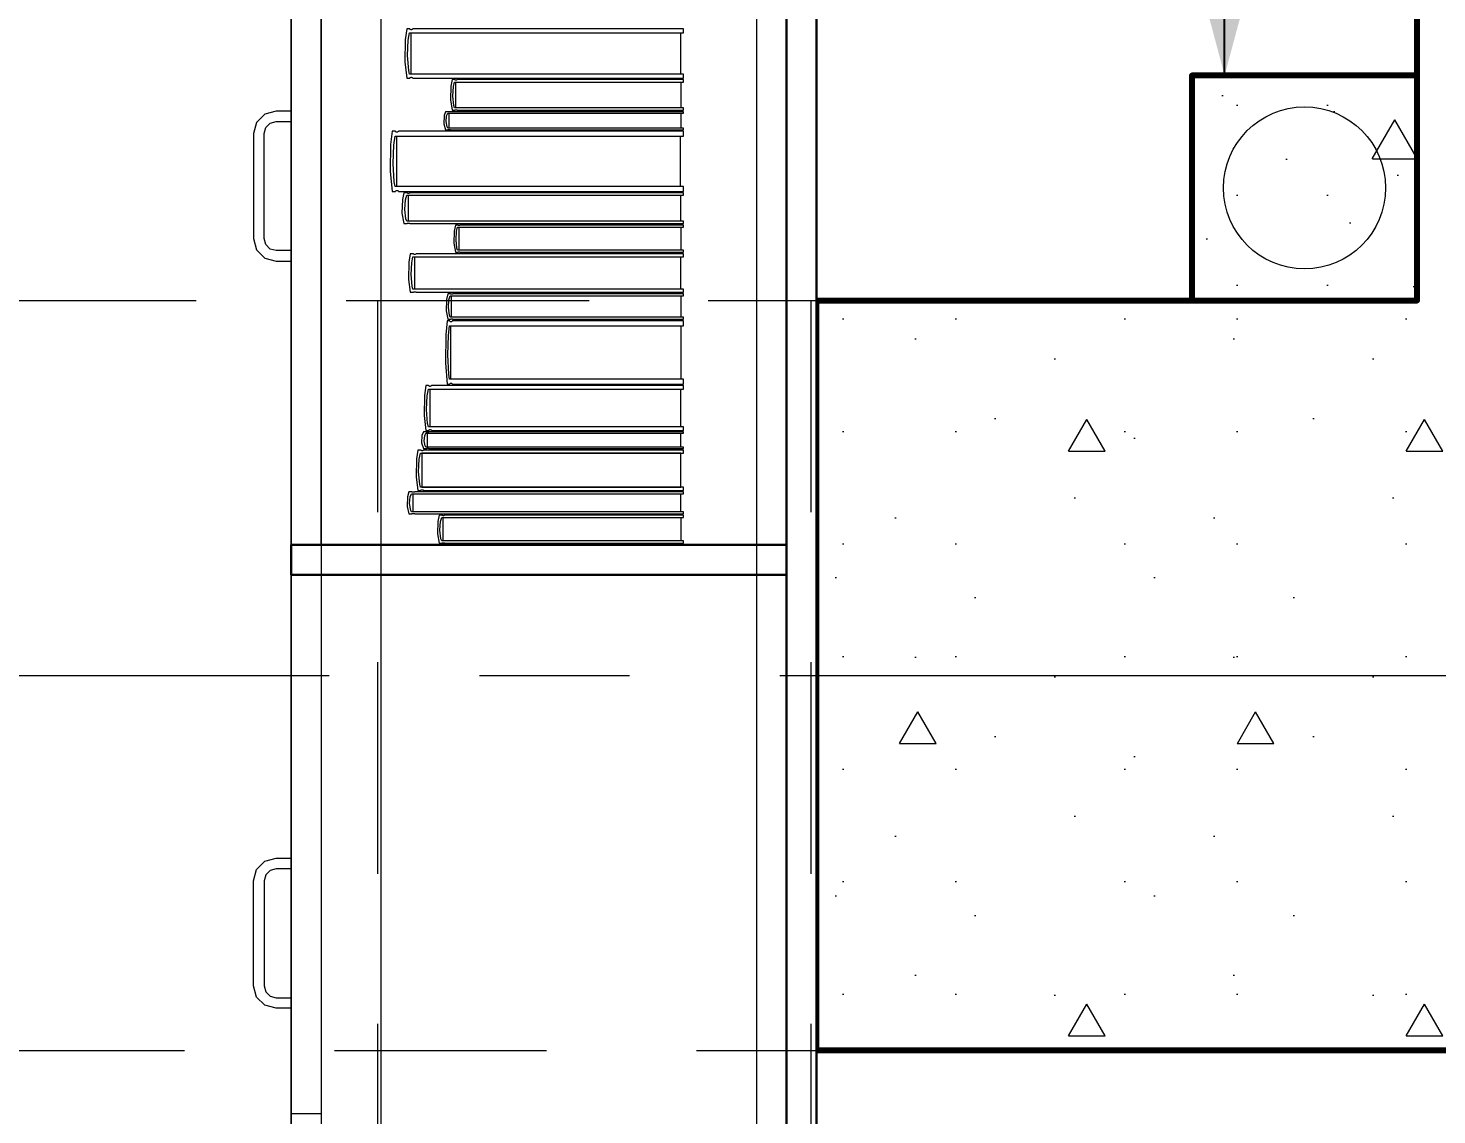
# Model space of a CAD drawing. Header units: inches. Extents: x -19 to 5698, y -728 to 92.
# Drawn here: x 114.645 to 115.583, y 7.157 to 7.881 of the extents above; entities that cross this region are included whole.
import ezdxf

# ---------------------------------------------------------------- set-up
doc = ezdxf.new("R2010")
doc.units = ezdxf.units.IN
doc.header["$MEASUREMENT"] = 0
doc.set_wipeout_variables(frame=1)
doc.header["$PDMODE"] = 1
for name, pattern in [('HIDDEN', [0.375, 0.25, -0.125]), ('Hidden Line', [0.195611, 0.141111, -0.0545]), ('Línea Oculta', [0.195611, 0.141111, -0.0545]), ('Punto & Raya', [0.65, 0.5, -0.075, 0, -0.075]), ('Wipeout_Contour', [1, 0, -1])]:
    doc.linetypes.add(name, pattern=pattern)
doc.layers.get('0').update_dxf_attribs({"color": 61})
doc.layers.add('00 conduct tomacorr', color=120, linetype='HIDDEN', lineweight=30)
for name, color, linetype in [('02 _ ARQ _ ALB _ Cotas Ejes', 7, 'Continuous'), ('02 _ ARQ _ ALB _ Ejes Generales', 251, 'Continuous'), ('02 _ ARQ _ ZON _ Espacio.3D', 7, 'Continuous'), ('08 _ STR _ EXT _ 06 Columnas', 7, 'Continuous'), ('08 _ STR _ EXT _ 08 Placas Inclinadas', 7, 'Continuous'), ('08 _ STR _ EXT _ 09 Vigas', 251, 'Continuous'), ('Dibujo 2D - General', 7, 'Continuous'), ('Estructura - Carga', 7, 'Continuous'), ('Interior - Mobiliario', 7, 'Continuous'), ('MEP - HVAC', 7, 'Continuous'), ('Notas - Etiquetas', 7, 'Continuous')]:
    doc.layers.add(name, color=color, linetype=linetype)
doc.styles.add('Estilo_Generado_4', font='swisse.ttf')
doc.dimstyles.new('Estilo_Generado__1', dxfattribs={"dimtxt": 0.125, "dimasz": 0.095, "dimexe": 0.18, "dimexo": 0.3, "dimgap": 0, "dimtad": 0, "dimtih": 1, "dimtoh": 1, "dimzin": 0, "dimdsep": 46, "dimtxsty": 'Estilo_Generado_4', "dimblk": 'ARROWHEAD_6', "dimblk1": 'ARROWHEAD_6', "dimblk2": 'ARROWHEAD_6', "dimcen": 0.09, "dimse1": 1, "dimse2": 1, "dimclrd": 144, "dimclre": 144, "dimclrt": 7, "dimadec": 0, "dimazin": 0, "dimtfac": 1, "dimtdec": 4, "dimtmove": 0, "dimatfit": 3, "dimfxl": 1, "dimtolj": 1, "dimtzin": 0, "dimarcsym": 0})
doc.dimstyles.new('Estilo_Generado__6', dxfattribs={"dimtxt": 0.125, "dimasz": 0.095, "dimexe": 0.18, "dimexo": 0.0625, "dimgap": 0, "dimtad": 0, "dimzin": 0, "dimdsep": 46, "dimtxsty": 'Estilo_Generado_4', "dimblk": 'ARROWHEAD_6', "dimblk1": 'ARROWHEAD_6', "dimblk2": 'ARROWHEAD_6', "dimcen": 0.09, "dimse1": 1, "dimse2": 1, "dimclrd": 144, "dimclre": 144, "dimclrt": 7, "dimadec": 0, "dimazin": 0, "dimtfac": 1, "dimtdec": 4, "dimtmove": 0, "dimatfit": 3, "dimfxl": 1, "dimtolj": 1, "dimtzin": 0, "dimarcsym": 0})
doc.dimstyles.new('Estilo_Generado__8', dxfattribs={"dimtxt": 0.18, "dimasz": 0.0912, "dimexe": 0.18, "dimexo": 0.0625, "dimgap": 0, "dimtad": 0, "dimtih": 1, "dimtoh": 1, "dimdec": 4, "dimzin": 0, "dimdsep": 46, "dimcen": 0.09, "dimadec": 0, "dimazin": 0, "dimtfac": 1, "dimtdec": 4, "dimtmove": 0, "dimatfit": 3, "dimldrblk": 'ARROWHEAD_5', "dimfxl": 1, "dimtolj": 1, "dimtzin": 0, "dimarcsym": 0})

# ---------------------------------------------------------------- blocks, each defined once
blk = doc.blocks.new('ARROWHEAD_6')
at = {"color": 0, "linetype": 'Continuous', "lineweight": 0}
for p, q in [((-0.5, -0.5), (0.5, 0.5)), ((0, 0), (-1, 0))]:
    blk.add_line(p, q, dxfattribs=at)
blk = doc.blocks.new('*D90', base_point=(804.05902, 0))
at = {"layer": '02 _ ARQ _ ALB _ Cotas Ejes', "color": 144, "linetype": 'Continuous', "lineweight": -2, "transparency": 16777216}
for p, q in [((108.91499, 2.28411), (112.08863, 2.28411)), ((115.725, 2.28411), (112.47606, 2.28411))]:
    blk.add_line(p, q, dxfattribs=at)
at = {"layer": 'Defpoints', "color": 0, "linetype": 'Continuous', "transparency": 16777216}
for p in [(108.81999, 7.45), (115.82, 7.45), (115.82, 2.28411)]:
    blk.add_point(p, dxfattribs=at)
at = {"layer": '02 _ ARQ _ ALB _ Cotas Ejes', "color": 144, "linetype": 'Continuous', "lineweight": -2, "transparency": 16777216, "xscale": 0.095, "yscale": 0.095, "zscale": 0.095, "rotation": 180}
blk.add_blockref('ARROWHEAD_6', (108.81999, 2.28411), dxfattribs=at)
at = {"layer": '02 _ ARQ _ ALB _ Cotas Ejes', "color": 144, "linetype": 'Continuous', "lineweight": -2, "transparency": 16777216, "xscale": 0.095, "yscale": 0.095, "zscale": 0.095}
blk.add_blockref('ARROWHEAD_6', (115.82, 2.28411), dxfattribs=at)
at = {"layer": '02 _ ARQ _ ALB _ Cotas Ejes', "color": 7, "linetype": 'Continuous', "lineweight": 13, "transparency": 16777216, "insert": (112.28235, 2.28411), "char_height": 0.125, "attachment_point": 5, "style": 'Estilo_Generado_4'}
blk.add_mtext('\\A1;7.00', dxfattribs=at)
blk = doc.blocks.new('*D97', base_point=(804.05902, 0))
at = {"layer": '02 _ ARQ _ ALB _ Cotas Ejes', "color": 144, "linetype": 'Continuous', "lineweight": -2, "transparency": 16777216}
for p, q in [((114.3928, 7.105), (114.3928, 6.65205)), ((114.3928, 5.89501), (114.3928, 6.27266))]:
    blk.add_line(p, q, dxfattribs=at)
at = {"layer": 'Defpoints', "color": 0, "linetype": 'Continuous', "transparency": 16777216}
for p in [(114.3928, 7.2), (116.07, 7.2), (114.87744, 5.80001)]:
    blk.add_point(p, dxfattribs=at)
at = {"layer": '02 _ ARQ _ ALB _ Cotas Ejes', "color": 144, "linetype": 'Continuous', "lineweight": -2, "transparency": 16777216, "xscale": 0.095, "yscale": 0.095, "zscale": 0.095}
for p, rotation in [((114.3928, 7.2), 90), ((114.3928, 5.80001), 270)]:
    blk.add_blockref('ARROWHEAD_6', p, dxfattribs=dict(at, rotation=rotation))
at = {"layer": '02 _ ARQ _ ALB _ Cotas Ejes', "color": 7, "linetype": 'Continuous', "lineweight": 13, "transparency": 16777216, "insert": (114.3928, 6.46236), "char_height": 0.125, "attachment_point": 5, "rotation": 90, "style": 'Estilo_Generado_4'}
blk.add_mtext('\\A1;1.40', dxfattribs=at)
blk = doc.blocks.new('ARROWHEAD_5')
at = {"linetype": 'Continuous', "lineweight": 0}
blk.add_hatch(color=0, dxfattribs=at).paths.add_polyline_path([(-1, 0.2679), (0, 0), (-1, -0.2679)])
at = {"color": 0, "linetype": 'Continuous', "lineweight": 0}
blk.add_line((0, 0), (-1, 0), dxfattribs=at)

msp = doc.modelspace()

# ---------------------------------------------------------------- linework, layer by layer
at = {"layer": '02 _ ARQ _ ZON _ Espacio.3D', "color": 254, "linetype": 'Continuous', "lineweight": 0, "flags": 128}
msp.add_lwpolyline([(116.07, 7.2), (115.17, 7.2), (115.17, 7.7), (115.57, 7.7), (115.57, 8.1), (116.07, 8.1)], close=True, dxfattribs=at)
at = {"layer": 'Interior - Mobiliario', "color": 175, "linetype": 'Continuous', "lineweight": 13}
for p, q in [((114.89597, 7.8738), (114.89574, 7.85913)), ((114.89697, 7.88099), (114.89597, 7.8738)), ((114.89898, 7.88099), (114.89697, 7.88099)), ((114.8975, 7.86336), (114.89797, 7.87345)), ((114.89797, 7.87345), (114.89882, 7.87837)), ((114.89882, 7.87837), (115.08131, 7.87837)), ((114.89908, 7.88086), (114.89898, 7.88099)), ((114.89931, 7.88066), (114.89908, 7.88086)), ((114.89957, 7.88052), (114.89931, 7.88066)), ((114.89983, 7.88045), (114.89957, 7.88052)), ((114.90011, 7.88044), (114.89983, 7.88045)), ((114.90037, 7.8805), (114.90011, 7.88044)), ((114.90063, 7.88063), (114.90037, 7.8805)), ((114.90087, 7.88081), (114.90063, 7.88063)), ((114.90102, 7.88099), (114.90087, 7.88081)), ((115.08131, 7.88099), (114.90102, 7.88099)), ((115.08131, 7.87837), (115.08131, 7.88099))]:
    msp.add_line(p, q, dxfattribs=at)

# ---------------------------------------------------------------- next in the draw order: wipeouts: each hides what was drawn before it
at = {"color": 254, "linetype": 'Wipeout_Contour', "lineweight": 0, "ltscale": 4906.165759}
msp.add_wipeout([(117.01364, 5.80001), (117.01364, 6.35), (100.67011, 6.35001), (100.67011, 7.85001), (100.16999, 7.85001), (100.16999, 5.80001)], dxfattribs=at).dxf.layer = 'Dibujo 2D - General'

# ---------------------------------------------------------------- next in the draw order: hatches: boundary and pattern name
at = {"layer": '08 _ STR _ EXT _ 06 Columnas', "linetype": 'Continuous', "lineweight": 9}
h = msp.add_hatch(dxfattribs=at)
h.set_pattern_fill('HORMIGÓN_EN_MASA_0002', style=0, pattern_type=2)
h.set_pattern_definition([(0, (92.5, 6e-09), (0, 0.3897114), [0.024375, -0.200625]), (0, (92.6125, 0.19486), (0, 0.3897114), [0.024375, -0.200625]), (60, (92.5, 6e-09), (-0.3375, 0.194856), [0.024375, -0.200625]), (60, (92.725, 6e-09), (-0.3375, 0.194856), [0.024375, -0.200625]), (120, (92.5244, 6e-09), (0.3375, 0.194856), [0.024375, -0.200625]), (120, (92.7494, 6e-09), (0.3375, 0.194856), [0.024375, -0.200625]), (0, (92.500015, 0.0375), (0, 0.075), [0, -0.075, 0, -0.1125]), (45, (92.537515, 0.0375), (-0.053033, 0.053033), [0, -0.05625, 0, -0.09375])])
h.paths.add_polyline_path([(116.07, 8.1), (115.57, 8.1), (115.57, 7.7), (115.17, 7.7), (115.17, 7.2), (116.07, 7.2)])
at = {"layer": 'Estructura - Carga', "linetype": 'Continuous', "lineweight": 13}
h = msp.add_hatch(dxfattribs=at)
h.set_pattern_fill('HORMIGÓN_ARMADO_0002', color=251, style=0, pattern_type=2)
h.set_pattern_definition([(0, (92.5, 6e-09), (0, 0.311769), [0.03, -0.15]), (0, (92.59, 0.1559), (0, 0.311769), [0.03, -0.15]), (60, (92.5, 6e-09), (-0.27, 0.1558846), [0.03, -0.15]), (60, (92.68, 6e-09), (-0.27, 0.1558846), [0.03, -0.15]), (120, (92.53, 6e-09), (0.27, 0.1558846), [0.03, -0.15]), (120, (92.71, 6e-09), (0.27, 0.1558846), [0.03, -0.15]), (0, (92.500015, 0.03), (0, 0.06), [0, -0.06, 0, -0.09]), (45, (92.530015, 0.03), (-0.04242641, 0.04242641), [0, -0.045, 0, -0.075])])
h.paths.add_polyline_path([(115.42, 7.7), (115.57, 7.7), (115.57, 7.85), (115.42, 7.85)])

# ---------------------------------------------------------------- next in the draw order: linework, layer by layer
at = {"layer": '08 _ STR _ EXT _ 06 Columnas', "color": 7, "linetype": 'Continuous', "lineweight": 80, "flags": 128}
msp.add_lwpolyline([(116.07, 8.1), (116.07, 7.2), (115.17, 7.2), (115.17, 7.7), (115.57, 7.7), (115.57, 8.1)], close=True, dxfattribs=at)
at = {"layer": '08 _ STR _ EXT _ 09 Vigas', "color": 251, "linetype": 'Hidden Line', "lineweight": 13, "true_color": 0x636466}
for p, q in [((115.57, 7.7), (115.57, 16.9)), ((116.07, 7.2), (115.57, 7.2))]:
    msp.add_line(p, q, dxfattribs=at)
at = {"layer": 'Estructura - Carga', "color": 7, "linetype": 'Continuous', "lineweight": 80, "flags": 128}
msp.add_lwpolyline([(115.42, 7.7), (115.57, 7.7), (115.57, 7.85), (115.42, 7.85)], close=True, dxfattribs=at)
at = {"layer": 'Interior - Mobiliario', "color": 175, "linetype": 'Continuous', "lineweight": 13}
for p, q in [((114.83997, 8.2572), (114.83997, 6.7972)), ((115.14997, 6.7972), (115.14997, 8.2572)), ((114.89974, 7.87837), (114.89974, 7.85081)), ((115.07947, 7.85081), (115.07947, 7.87837)), ((114.89827, 7.8533), (114.8975, 7.86336)), ((114.89574, 7.85913), (114.89697, 7.84819)), ((114.89882, 7.85081), (114.89827, 7.8533)), ((114.89697, 7.84819), (114.89898, 7.84819)), ((115.08131, 7.85081), (114.89882, 7.85081)), ((114.89898, 7.84819), (114.89913, 7.84837)), ((114.89913, 7.84837), (114.89937, 7.84855)), ((114.89937, 7.84855), (114.89963, 7.84868)), ((114.89963, 7.84868), (114.89989, 7.84874)), ((114.89989, 7.84874), (114.90017, 7.84873)), ((114.90017, 7.84873), (114.90043, 7.84866)), ((114.90043, 7.84866), (114.90069, 7.84852)), ((114.90069, 7.84852), (114.90092, 7.84832)), ((114.90092, 7.84832), (114.90102, 7.84819)), ((114.90102, 7.84819), (115.08131, 7.84819)), ((114.9272, 7.84719), (114.92636, 7.84272)), ((114.92888, 7.84719), (114.9272, 7.84719)), ((114.92803, 7.84251), (114.92874, 7.84556)), ((114.92874, 7.84556), (115.08131, 7.84556)), ((114.92896, 7.84711), (114.92888, 7.84719)), ((114.92916, 7.84699), (114.92896, 7.84711)), ((114.92937, 7.8469), (114.92916, 7.84699)), ((114.92959, 7.84685), (114.92937, 7.8469)), ((114.92951, 7.84556), (114.92951, 7.82844)), ((114.92982, 7.84685), (114.92959, 7.84685)), ((114.93004, 7.84689), (114.92982, 7.84685)), ((114.93026, 7.84696), (114.93004, 7.84689)), ((114.93046, 7.84708), (114.93026, 7.84696)), ((114.93058, 7.84719), (114.93046, 7.84708)), ((115.08131, 7.84719), (114.93058, 7.84719)), ((115.07977, 7.82844), (115.07977, 7.84556)), ((115.08131, 7.84819), (115.08131, 7.85081)), ((115.08131, 7.84556), (115.08131, 7.84719)), ((114.92636, 7.84272), (114.92617, 7.83361)), ((114.92764, 7.83624), (114.92803, 7.84251)), ((114.92829, 7.82999), (114.92764, 7.83624)), ((114.80997, 7.8262), (114.80247, 7.8242)), ((114.81997, 7.8262), (114.80997, 7.8262)), ((114.81997, 7.8192), (114.81997, 7.8262)), ((114.92269, 7.82581), (114.92182, 7.82317)), ((114.92441, 7.82581), (114.92269, 7.82581)), ((114.9245, 7.82576), (114.92441, 7.82581)), ((114.9247, 7.82569), (114.9245, 7.82576)), ((114.92492, 7.82564), (114.9247, 7.82569)), ((114.92515, 7.82561), (114.92492, 7.82564)), ((114.92538, 7.82561), (114.92515, 7.82561)), ((114.92561, 7.82563), (114.92538, 7.82561)), ((114.92584, 7.82568), (114.92561, 7.82563)), ((114.92604, 7.82575), (114.92584, 7.82568)), ((114.92617, 7.82581), (114.92604, 7.82575)), ((114.92617, 7.83361), (114.9272, 7.82681)), ((115.08131, 7.82581), (114.92617, 7.82581)), ((114.9272, 7.82681), (114.92888, 7.82681)), ((114.92874, 7.82844), (114.92829, 7.82999)), ((115.08131, 7.82844), (114.92874, 7.82844)), ((114.92888, 7.82681), (114.929, 7.82692)), ((114.929, 7.82692), (114.9292, 7.82704)), ((114.9292, 7.82704), (114.92942, 7.82711)), ((114.92942, 7.82711), (114.92964, 7.82715)), ((114.92964, 7.82715), (114.92987, 7.82715)), ((114.92987, 7.82715), (114.93009, 7.8271)), ((114.93009, 7.8271), (114.9303, 7.82701)), ((114.9303, 7.82701), (114.9305, 7.82689)), ((114.9305, 7.82689), (114.93058, 7.82681)), ((114.93058, 7.82681), (115.08131, 7.82681)), ((115.08131, 7.82681), (115.08131, 7.82844)), ((115.08131, 7.82485), (115.08131, 7.82581)), ((114.79698, 7.8187), (114.79497, 7.8112)), ((114.80247, 7.8242), (114.79698, 7.8187)), ((114.80304, 7.8152), (114.80597, 7.81813)), ((114.80597, 7.81813), (114.80997, 7.8192)), ((114.80997, 7.8192), (114.81997, 7.8192)), ((114.92182, 7.82317), (114.92162, 7.81779)), ((114.92162, 7.81779), (114.92269, 7.81377)), ((114.92314, 7.81934), (114.92355, 7.82305)), ((114.9238, 7.81565), (114.92314, 7.81934)), ((114.92355, 7.82305), (114.92428, 7.82485)), ((114.92428, 7.82485), (115.08131, 7.82485)), ((114.92507, 7.82485), (114.92507, 7.81474)), ((115.07973, 7.81474), (115.07973, 7.82485)), ((114.79497, 7.8112), (114.79497, 7.7412)), ((114.80197, 7.8112), (114.80304, 7.8152)), ((114.80197, 7.7412), (114.80197, 7.8112)), ((114.88731, 7.81277), (114.88624, 7.80399)), ((114.88941, 7.81277), (114.88731, 7.81277)), ((114.88835, 7.80357), (114.88925, 7.80957)), ((114.88925, 7.80957), (115.08131, 7.80957)), ((114.88952, 7.81262), (114.88941, 7.81277)), ((114.88977, 7.81237), (114.88952, 7.81262)), ((114.89003, 7.8122), (114.88977, 7.81237)), ((114.89031, 7.81211), (114.89003, 7.8122)), ((114.89022, 7.80957), (114.89022, 7.77592)), ((114.8906, 7.8121), (114.89031, 7.81211)), ((114.89088, 7.81218), (114.8906, 7.8121)), ((114.89115, 7.81233), (114.89088, 7.81218)), ((114.8914, 7.81256), (114.89115, 7.81233)), ((114.89156, 7.81277), (114.8914, 7.81256)), ((115.08131, 7.81277), (114.89156, 7.81277)), ((114.92269, 7.81377), (114.92441, 7.81377)), ((114.92428, 7.81474), (114.9238, 7.81565)), ((115.08131, 7.81474), (114.92428, 7.81474)), ((114.92441, 7.81377), (114.92454, 7.81384)), ((114.92454, 7.81384), (114.92475, 7.81391)), ((114.92475, 7.81391), (114.92497, 7.81395)), ((114.92497, 7.81395), (114.9252, 7.81397)), ((114.9252, 7.81397), (114.92543, 7.81397)), ((114.92543, 7.81397), (114.92566, 7.81394)), ((114.92566, 7.81394), (114.92588, 7.81389)), ((114.92588, 7.81389), (114.92608, 7.81382)), ((114.92608, 7.81382), (114.92617, 7.81377)), ((114.92617, 7.81377), (115.08131, 7.81377)), ((115.07937, 7.77592), (115.07937, 7.80957)), ((115.08131, 7.81377), (115.08131, 7.81474)), ((115.08131, 7.80957), (115.08131, 7.81277)), ((114.88624, 7.80399), (114.886, 7.78608)), ((114.88786, 7.79124), (114.88835, 7.80357)), ((114.88867, 7.77896), (114.88786, 7.79124)), ((114.886, 7.78608), (114.88731, 7.77272)), ((114.88925, 7.77592), (114.88867, 7.77896)), ((114.88731, 7.77272), (114.88941, 7.77272)), ((115.08131, 7.77592), (114.88925, 7.77592)), ((114.88941, 7.77272), (114.88957, 7.77293)), ((114.88957, 7.77293), (114.88982, 7.77316)), ((114.88982, 7.77316), (114.8901, 7.77332)), ((114.8901, 7.77332), (114.89038, 7.77339)), ((114.89038, 7.77339), (114.89066, 7.77338)), ((114.89066, 7.77338), (114.89094, 7.77329)), ((114.89094, 7.77329), (114.89121, 7.77312)), ((114.89121, 7.77312), (114.89146, 7.77287)), ((114.89146, 7.77287), (114.89156, 7.77272)), ((114.89156, 7.77272), (115.08131, 7.77272)), ((114.89508, 7.77172), (114.89406, 7.76723)), ((114.8971, 7.77172), (114.89508, 7.77172)), ((114.89608, 7.76702), (114.89694, 7.77008)), ((114.89694, 7.77008), (115.08131, 7.77008)), ((114.8972, 7.77164), (114.8971, 7.77172)), ((114.89744, 7.77152), (114.8972, 7.77164)), ((114.89769, 7.77143), (114.89744, 7.77152)), ((114.89796, 7.77138), (114.89769, 7.77143)), ((114.89787, 7.77008), (114.89787, 7.75291)), ((114.89824, 7.77138), (114.89796, 7.77138)), ((114.89851, 7.77142), (114.89824, 7.77138)), ((114.89877, 7.77149), (114.89851, 7.77142)), ((114.89901, 7.77161), (114.89877, 7.77149)), ((114.89916, 7.77172), (114.89901, 7.77161)), ((115.08131, 7.77172), (114.89916, 7.77172)), ((115.07945, 7.75291), (115.07945, 7.77008)), ((115.08131, 7.77272), (115.08131, 7.77592)), ((115.08131, 7.77008), (115.08131, 7.77172)), ((114.89406, 7.76723), (114.89382, 7.75809)), ((114.89561, 7.76073), (114.89608, 7.76702)), ((114.89639, 7.75446), (114.89561, 7.76073)), ((114.89382, 7.75809), (114.89508, 7.75127)), ((114.89508, 7.75127), (114.8971, 7.75127)), ((114.89694, 7.75291), (114.89639, 7.75446)), ((115.08131, 7.75291), (114.89694, 7.75291)), ((114.8971, 7.75127), (114.89725, 7.75138)), ((114.89725, 7.75138), (114.89749, 7.7515)), ((114.89749, 7.7515), (114.89775, 7.75157)), ((114.89775, 7.75157), (114.89802, 7.75161)), ((114.89802, 7.75161), (114.8983, 7.75161)), ((114.8983, 7.75161), (114.89857, 7.75156)), ((114.89857, 7.75156), (114.89882, 7.75147)), ((114.89882, 7.75147), (114.89906, 7.75135)), ((114.89906, 7.75135), (114.89916, 7.75127)), ((114.89916, 7.75127), (115.08131, 7.75127)), ((114.92936, 7.75027), (114.92853, 7.74628)), ((114.93101, 7.75027), (114.92936, 7.75027)), ((114.9311, 7.7502), (114.93101, 7.75027)), ((114.93129, 7.75009), (114.9311, 7.7502)), ((114.93257, 7.75017), (114.93238, 7.75007)), ((114.9327, 7.75027), (114.93257, 7.75017)), ((115.08131, 7.75027), (114.9327, 7.75027)), ((115.08131, 7.75127), (115.08131, 7.75291)), ((115.08131, 7.74881), (115.08131, 7.75027)), ((114.79497, 7.7412), (114.79698, 7.7337)), ((114.80304, 7.7372), (114.80197, 7.7412)), ((114.92853, 7.74628), (114.92834, 7.73814)), ((114.9298, 7.74049), (114.93018, 7.74609)), ((114.93018, 7.74609), (114.93088, 7.74881)), ((114.93088, 7.74881), (115.08131, 7.74881)), ((114.9315, 7.75001), (114.93129, 7.75009)), ((114.93172, 7.74997), (114.9315, 7.75001)), ((114.93164, 7.74881), (114.93164, 7.73353)), ((114.93194, 7.74997), (114.93172, 7.74997)), ((114.93216, 7.75), (114.93194, 7.74997)), ((114.93238, 7.75007), (114.93216, 7.75)), ((115.0798, 7.73353), (115.0798, 7.74881)), ((114.79698, 7.7337), (114.80247, 7.72821)), ((114.80597, 7.73428), (114.80304, 7.7372)), ((114.80997, 7.7332), (114.80597, 7.73428)), ((114.81997, 7.7332), (114.80997, 7.7332)), ((114.81997, 7.7262), (114.81997, 7.7332)), ((114.92834, 7.73814), (114.92936, 7.73208)), ((114.92936, 7.73208), (114.93101, 7.73208)), ((114.93043, 7.73491), (114.9298, 7.74049)), ((114.93088, 7.73353), (114.93043, 7.73491)), ((115.08131, 7.73353), (114.93088, 7.73353)), ((114.93101, 7.73208), (114.93114, 7.73217)), ((114.93114, 7.73217), (114.93134, 7.73228)), ((114.93134, 7.73228), (114.93155, 7.73235)), ((114.93155, 7.73235), (114.93177, 7.73238)), ((114.93177, 7.73238), (114.93199, 7.73238)), ((114.93199, 7.73238), (114.93221, 7.73233)), ((114.93221, 7.73233), (114.93242, 7.73226)), ((114.93242, 7.73226), (114.93261, 7.73215)), ((114.93261, 7.73215), (114.9327, 7.73208)), ((114.9327, 7.73208), (115.08131, 7.73208)), ((115.08131, 7.73208), (115.08131, 7.73353)), ((114.80247, 7.72821), (114.80997, 7.7262)), ((114.80997, 7.7262), (114.81997, 7.7262)), ((114.89833, 7.72545), (114.89811, 7.71398)), ((114.89933, 7.73108), (114.89833, 7.72545)), ((114.90131, 7.73108), (114.89933, 7.73108)), ((114.89985, 7.71729), (114.90031, 7.72518)), ((114.90031, 7.72518), (114.90115, 7.72902)), ((114.90115, 7.72902), (115.08131, 7.72902)), ((114.90141, 7.73098), (114.90131, 7.73108)), ((114.90164, 7.73082), (114.90141, 7.73098)), ((114.90189, 7.73071), (114.90164, 7.73082)), ((114.90215, 7.73065), (114.90189, 7.73071)), ((114.90206, 7.72902), (114.90206, 7.70748)), ((114.90242, 7.73065), (114.90215, 7.73065)), ((114.90268, 7.73069), (114.90242, 7.73065)), ((114.90294, 7.73079), (114.90268, 7.73069)), ((114.90317, 7.73094), (114.90294, 7.73079)), ((114.90332, 7.73108), (114.90317, 7.73094)), ((115.08131, 7.73108), (114.90332, 7.73108)), ((115.0795, 7.70748), (115.0795, 7.72902)), ((115.08131, 7.72902), (115.08131, 7.73108)), ((114.89811, 7.71398), (114.89933, 7.70542)), ((114.90061, 7.70942), (114.89985, 7.71729)), ((114.89933, 7.70542), (114.90131, 7.70542)), ((114.90115, 7.70748), (114.90061, 7.70942)), ((115.08131, 7.70748), (114.90115, 7.70748)), ((114.90131, 7.70542), (114.90146, 7.70556)), ((114.90146, 7.70556), (114.90169, 7.70571)), ((114.90169, 7.70571), (114.90195, 7.7058)), ((114.90195, 7.7058), (114.90221, 7.70585)), ((114.90221, 7.70585), (114.90248, 7.70585)), ((114.90248, 7.70585), (114.90274, 7.70579)), ((114.90274, 7.70579), (114.90299, 7.70568)), ((114.90299, 7.70568), (114.90322, 7.70552)), ((114.90322, 7.70552), (114.90332, 7.70542)), ((114.90332, 7.70542), (115.08131, 7.70542)), ((114.92426, 7.70442), (114.9234, 7.7007)), ((114.92597, 7.70442), (114.92426, 7.70442)), ((114.92606, 7.70436), (114.92597, 7.70442)), ((114.92626, 7.70425), (114.92606, 7.70436)), ((114.92647, 7.70418), (114.92626, 7.70425)), ((114.9267, 7.70414), (114.92647, 7.70418)), ((114.92693, 7.70414), (114.9267, 7.70414)), ((114.92716, 7.70417), (114.92693, 7.70414)), ((114.92738, 7.70423), (114.92716, 7.70417)), ((114.92758, 7.70433), (114.92738, 7.70423)), ((114.92771, 7.70442), (114.92758, 7.70433)), ((115.08131, 7.70442), (114.92771, 7.70442)), ((115.08131, 7.70542), (115.08131, 7.70748)), ((115.08131, 7.70306), (115.08131, 7.70442)), ((114.9234, 7.7007), (114.92321, 7.6931)), ((114.92471, 7.69529), (114.92511, 7.70052)), ((114.92537, 7.69009), (114.92471, 7.69529)), ((114.92511, 7.70052), (114.92583, 7.70306)), ((114.92583, 7.70306), (115.08131, 7.70306)), ((114.92662, 7.70306), (114.92662, 7.6888)), ((115.07974, 7.6888), (115.07974, 7.70306)), ((114.92388, 7.68644), (114.92301, 7.67719)), ((114.92321, 7.6931), (114.92426, 7.68744)), ((114.92559, 7.68644), (114.92388, 7.68644)), ((114.92426, 7.68744), (114.92597, 7.68744)), ((114.92583, 7.6888), (114.92537, 7.69009)), ((114.92567, 7.68628), (114.92559, 7.68644)), ((114.92587, 7.68602), (114.92567, 7.68628)), ((115.08131, 7.6888), (114.92583, 7.6888)), ((114.92609, 7.68584), (114.92587, 7.68602)), ((114.92597, 7.68744), (114.9261, 7.68753)), ((114.92632, 7.68575), (114.92609, 7.68584)), ((114.9261, 7.68753), (114.9263, 7.68763)), ((114.9263, 7.68763), (114.92652, 7.68769)), ((114.92655, 7.68574), (114.92632, 7.68575)), ((114.92652, 7.68769), (114.92675, 7.68773)), ((114.92678, 7.68581), (114.92655, 7.68574)), ((114.92675, 7.68773), (114.92698, 7.68772)), ((114.927, 7.68597), (114.92678, 7.68581)), ((114.92698, 7.68772), (114.92721, 7.68768)), ((114.9272, 7.68622), (114.927, 7.68597)), ((114.92733, 7.68644), (114.9272, 7.68622)), ((114.92721, 7.68768), (114.92742, 7.68761)), ((115.08131, 7.68644), (114.92733, 7.68644)), ((114.92742, 7.68761), (114.92762, 7.68751)), ((114.92762, 7.68751), (114.92771, 7.68744)), ((114.92771, 7.68744), (115.08131, 7.68744)), ((115.08131, 7.68744), (115.08131, 7.6888)), ((115.08131, 7.68307), (115.08131, 7.68644)), ((114.92301, 7.67719), (114.92282, 7.65832)), ((114.92433, 7.66376), (114.92473, 7.67675)), ((114.92473, 7.67675), (114.92545, 7.68307)), ((114.92545, 7.68307), (115.08131, 7.68307)), ((114.92624, 7.68307), (114.92624, 7.64762)), ((115.07974, 7.64762), (115.07974, 7.68307)), ((114.92282, 7.65832), (114.92388, 7.64425)), ((114.92498, 7.65082), (114.92433, 7.66376)), ((114.92545, 7.64762), (114.92498, 7.65082)), ((115.08131, 7.64762), (114.92545, 7.64762)), ((115.08131, 7.64425), (115.08131, 7.64762)), ((114.90972, 7.64325), (114.90878, 7.6367)), ((114.91158, 7.64325), (114.90972, 7.64325)), ((114.91064, 7.63639), (114.91143, 7.64086)), ((114.91143, 7.64086), (115.08131, 7.64086)), ((114.91168, 7.64313), (114.91158, 7.64325)), ((114.91189, 7.64295), (114.91168, 7.64313)), ((114.91213, 7.64282), (114.91189, 7.64295)), ((114.91238, 7.64276), (114.91213, 7.64282)), ((114.91229, 7.64086), (114.91229, 7.6158)), ((114.91263, 7.64275), (114.91238, 7.64276)), ((114.91288, 7.6428), (114.91263, 7.64275)), ((114.91312, 7.64292), (114.91288, 7.6428)), ((114.91334, 7.64309), (114.91312, 7.64292)), ((114.91348, 7.64325), (114.91334, 7.64309)), ((115.08131, 7.64325), (114.91348, 7.64325)), ((114.92388, 7.64425), (114.92559, 7.64425)), ((114.92559, 7.64425), (114.92572, 7.64447)), ((114.92572, 7.64447), (114.92592, 7.64472)), ((114.92592, 7.64472), (114.92614, 7.64488)), ((114.92614, 7.64488), (114.92637, 7.64495)), ((114.92637, 7.64495), (114.9266, 7.64494)), ((114.9266, 7.64494), (114.92683, 7.64485)), ((114.92683, 7.64485), (114.92705, 7.64467)), ((114.92705, 7.64467), (114.92724, 7.64441)), ((114.92724, 7.64441), (114.92733, 7.64425)), ((114.92733, 7.64425), (115.08131, 7.64425)), ((115.0796, 7.6158), (115.0796, 7.64086)), ((115.08131, 7.64086), (115.08131, 7.64325)), ((114.90878, 7.6367), (114.90856, 7.62336)), ((114.91021, 7.62721), (114.91064, 7.63639)), ((114.90856, 7.62336), (114.90972, 7.61341)), ((114.91092, 7.61806), (114.91021, 7.62721)), ((114.9071, 7.60998), (114.90688, 7.60501)), ((114.90804, 7.61241), (114.9071, 7.60998)), ((114.90993, 7.61241), (114.90804, 7.61241)), ((114.90854, 7.60644), (114.90898, 7.60986)), ((114.90898, 7.60986), (114.90978, 7.61152)), ((114.90972, 7.61341), (114.91158, 7.61341)), ((114.90978, 7.61152), (115.08131, 7.61152)), ((114.91002, 7.61237), (114.90993, 7.61241)), ((114.91024, 7.6123), (114.91002, 7.61237)), ((114.91048, 7.61226), (114.91024, 7.6123)), ((114.91073, 7.61223), (114.91048, 7.61226)), ((114.91064, 7.61152), (114.91064, 7.60219)), ((114.91099, 7.61223), (114.91073, 7.61223)), ((114.91143, 7.6158), (114.91092, 7.61806)), ((114.91124, 7.61225), (114.91099, 7.61223)), ((114.91148, 7.61229), (114.91124, 7.61225)), ((115.08131, 7.6158), (114.91143, 7.6158)), ((114.9117, 7.61235), (114.91148, 7.61229)), ((114.91158, 7.61341), (114.91172, 7.61357)), ((114.91185, 7.61241), (114.9117, 7.61235)), ((114.91172, 7.61357), (114.91195, 7.61374)), ((115.08131, 7.61241), (114.91185, 7.61241)), ((114.91195, 7.61374), (114.91218, 7.61386)), ((114.91218, 7.61386), (114.91243, 7.61391)), ((114.91243, 7.61391), (114.91269, 7.61391)), ((114.91269, 7.61391), (114.91294, 7.61384)), ((114.91294, 7.61384), (114.91317, 7.61371)), ((114.91317, 7.61371), (114.91339, 7.61353)), ((114.91339, 7.61353), (114.91348, 7.61341)), ((114.91348, 7.61341), (115.08131, 7.61341)), ((115.07958, 7.60219), (115.07958, 7.61152)), ((115.08131, 7.61341), (115.08131, 7.6158)), ((115.08131, 7.61152), (115.08131, 7.61241)), ((114.9044, 7.6003), (114.90343, 7.59439)), ((114.90632, 7.6003), (114.9044, 7.6003)), ((114.90642, 7.60019), (114.90632, 7.6003)), ((114.90664, 7.60003), (114.90642, 7.60019)), ((114.90688, 7.59992), (114.90664, 7.60003)), ((114.90688, 7.60501), (114.90804, 7.6013)), ((114.9079, 7.6), (114.90766, 7.5999)), ((114.90813, 7.60015), (114.9079, 7.6)), ((114.90804, 7.6013), (114.90993, 7.6013)), ((114.90828, 7.6003), (114.90813, 7.60015)), ((115.08131, 7.6003), (114.90828, 7.6003)), ((114.90926, 7.60303), (114.90854, 7.60644)), ((114.90978, 7.60219), (114.90926, 7.60303)), ((115.08131, 7.60219), (114.90978, 7.60219)), ((114.90993, 7.6013), (114.91007, 7.60136)), ((114.91007, 7.60136), (114.91029, 7.60142)), ((114.91029, 7.60142), (114.91054, 7.60146)), ((114.91054, 7.60146), (114.91079, 7.60148)), ((114.91079, 7.60148), (114.91104, 7.60148)), ((114.91104, 7.60148), (114.91129, 7.60146)), ((114.91129, 7.60146), (114.91153, 7.60141)), ((114.91153, 7.60141), (114.91175, 7.60134)), ((114.91175, 7.60134), (114.91185, 7.6013)), ((114.91185, 7.6013), (115.08131, 7.6013)), ((115.08131, 7.6013), (115.08131, 7.60219)), ((115.08131, 7.59814), (115.08131, 7.6003)), ((114.90343, 7.59439), (114.90321, 7.58235)), ((114.9049, 7.58582), (114.90535, 7.59411)), ((114.90535, 7.59411), (114.90616, 7.59814)), ((114.90616, 7.59814), (115.08131, 7.59814)), ((114.90714, 7.59986), (114.90688, 7.59992)), ((115.07955, 7.59814), (114.90705, 7.59814)), ((114.90705, 7.59814), (114.90705, 7.57553)), ((114.9074, 7.59985), (114.90714, 7.59986)), ((114.90766, 7.5999), (114.9074, 7.59985)), ((115.07955, 7.57553), (115.07955, 7.59814)), ((114.90321, 7.58235), (114.9044, 7.57337)), ((114.90564, 7.57757), (114.9049, 7.58582)), ((114.89839, 7.57237), (114.89738, 7.56919)), ((114.90037, 7.57237), (114.89839, 7.57237)), ((114.90048, 7.57231), (114.90037, 7.57237)), ((114.90071, 7.57223), (114.90048, 7.57231)), ((114.90096, 7.57216), (114.90071, 7.57223)), ((114.90122, 7.57213), (114.90096, 7.57216)), ((114.90149, 7.57213), (114.90122, 7.57213)), ((114.90176, 7.57215), (114.90149, 7.57213)), ((114.90201, 7.57221), (114.90176, 7.57215)), ((114.90225, 7.57229), (114.90201, 7.57221)), ((114.9024, 7.57237), (114.90225, 7.57229)), ((115.08131, 7.57237), (114.9024, 7.57237)), ((114.9044, 7.57337), (114.90632, 7.57337)), ((114.90616, 7.57553), (114.90564, 7.57757)), ((115.08131, 7.57553), (114.90616, 7.57553)), ((114.90632, 7.57337), (114.90646, 7.57352)), ((114.90646, 7.57352), (114.90669, 7.57367)), ((114.90669, 7.57367), (114.90694, 7.57377)), ((114.90694, 7.57377), (114.9072, 7.57382)), ((114.90705, 7.57553), (115.07955, 7.57553)), ((114.9072, 7.57382), (114.90746, 7.57381)), ((114.90746, 7.57381), (114.90771, 7.57375)), ((114.90771, 7.57375), (114.90796, 7.57364)), ((114.90796, 7.57364), (114.90818, 7.57348)), ((114.90818, 7.57348), (114.90828, 7.57337)), ((114.90828, 7.57337), (115.08131, 7.57337)), ((115.08131, 7.57337), (115.08131, 7.57553)), ((115.08131, 7.57121), (115.08131, 7.57237)), ((114.89738, 7.56919), (114.89716, 7.56269)), ((114.89716, 7.56269), (114.89839, 7.55785)), ((114.89891, 7.56457), (114.89937, 7.56904)), ((114.89967, 7.56011), (114.89891, 7.56457)), ((114.89937, 7.56904), (114.90021, 7.57121)), ((114.90021, 7.57121), (115.08131, 7.57121)), ((114.90113, 7.57121), (114.90113, 7.55901)), ((115.07949, 7.55901), (115.07949, 7.57121)), ((114.89839, 7.55785), (114.90037, 7.55785)), ((114.90021, 7.55901), (114.89967, 7.56011)), ((115.08131, 7.55901), (114.90021, 7.55901)), ((114.90037, 7.55785), (114.90052, 7.55793)), ((114.90052, 7.55793), (114.90076, 7.55801)), ((114.90076, 7.55801), (114.90102, 7.55807)), ((114.90102, 7.55807), (114.90128, 7.55809)), ((114.90128, 7.55809), (114.90155, 7.55809)), ((114.90155, 7.55809), (114.90182, 7.55806)), ((114.90182, 7.55806), (114.90207, 7.558)), ((114.90207, 7.558), (114.9023, 7.55791)), ((114.9023, 7.55791), (114.9024, 7.55785)), ((114.9024, 7.55785), (115.08131, 7.55785)), ((114.91863, 7.55685), (114.91774, 7.55276)), ((114.9204, 7.55685), (114.91863, 7.55685)), ((114.91951, 7.55257), (114.92026, 7.55536)), ((114.92026, 7.55536), (115.08131, 7.55536)), ((114.92049, 7.55678), (114.9204, 7.55685)), ((114.9207, 7.55667), (114.92049, 7.55678)), ((114.92092, 7.55659), (114.9207, 7.55667)), ((114.92116, 7.55654), (114.92092, 7.55659)), ((114.9214, 7.55654), (114.92116, 7.55654)), ((114.92163, 7.55657), (114.9214, 7.55654)), ((114.92186, 7.55665), (114.92163, 7.55657)), ((114.92207, 7.55675), (114.92186, 7.55665)), ((114.9222, 7.55685), (114.92207, 7.55675)), ((115.08131, 7.55685), (114.9222, 7.55685)), ((115.08131, 7.55785), (115.08131, 7.55901)), ((115.08131, 7.55536), (115.08131, 7.55685)), ((114.91774, 7.55276), (114.91754, 7.54442)), ((114.9191, 7.54683), (114.91951, 7.55257)), ((114.80247, 7.3262), (114.80997, 7.3282)), ((114.80997, 7.3282), (114.81997, 7.3282)), ((114.81997, 7.3282), (114.81997, 7.3212)), ((114.79497, 7.3132), (114.79698, 7.3207)), ((114.79698, 7.3207), (114.80247, 7.3262)), ((114.80597, 7.32013), (114.80304, 7.3172)), ((114.80997, 7.3212), (114.80597, 7.32013)), ((114.81997, 7.3212), (114.80997, 7.3212)), ((114.79497, 7.2432), (114.79497, 7.3132)), ((114.80304, 7.3172), (114.80197, 7.3132)), ((114.80197, 7.3132), (114.80197, 7.2432)), ((114.79698, 7.2357), (114.79497, 7.2432)), ((114.80247, 7.23021), (114.79698, 7.2357)), ((114.80197, 7.2432), (114.80304, 7.2392)), ((114.80304, 7.2392), (114.80597, 7.23628)), ((114.80597, 7.23628), (114.80997, 7.2352)), ((114.80997, 7.2352), (114.81997, 7.2352)), ((114.81997, 7.2352), (114.81997, 7.2282)), ((114.80997, 7.2282), (114.80247, 7.23021)), ((114.81997, 7.2282), (114.80997, 7.2282)), ((114.81997, 7.1582), (114.83997, 7.1582))]:
    msp.add_line(p, q, dxfattribs=at)
at = {"layer": 'MEP - HVAC', "color": 7, "linetype": 'Continuous', "lineweight": 13, "flags": 128}
msp.add_lwpolyline([(115.495, 7.721, -1), (115.495, 7.829, -1)], format="xyb", close=True, dxfattribs=at)

# ---------------------------------------------------------------- next in the draw order: wipeouts: each hides what was drawn before it
at = {"color": 254, "linetype": 'Wipeout_Contour', "lineweight": 0, "ltscale": 3306.31362}
msp.add_wipeout([(114.81997, 7.5372), (114.81997, 7.5172), (115.14997, 7.5172), (115.14997, 7.5372)], dxfattribs=at).dxf.layer = 'Interior - Mobiliario'

# ---------------------------------------------------------------- next in the draw order: linework, layer by layer
at = {"layer": '08 _ STR _ EXT _ 08 Placas Inclinadas', "color": 251, "linetype": 'Línea Oculta', "lineweight": 13, "flags": 128}
msp.add_lwpolyline([(114.87744, 7.7), (114.87744, 4.6)], dxfattribs=at)
at = {"layer": 'Interior - Mobiliario', "color": 175, "linetype": 'Continuous', "lineweight": 13}
for p, q in [((114.81997, 6.7772), (114.81997, 8.2772)), ((114.81997, 8.2572), (114.81997, 6.7972)), ((114.81997, 8.2572), (114.81997, 6.7972)), ((114.83997, 8.2572), (114.83997, 6.7972)), ((114.83997, 8.2572), (114.83997, 6.7972)), ((114.83997, 8.2372), (114.83997, 6.8172)), ((114.87997, 6.8172), (114.87997, 8.2372)), ((115.12997, 8.2372), (115.12997, 6.8172)), ((114.81997, 7.5372), (114.81997, 7.8962)), ((114.83997, 7.5372), (114.83997, 7.8962)), ((114.92107, 7.55536), (114.92107, 7.5397)), ((115.07969, 7.5397), (115.07969, 7.55536)), ((114.91754, 7.54442), (114.91863, 7.5382)), ((114.91978, 7.54111), (114.9191, 7.54683)), ((115.14997, 7.5372), (114.81997, 7.5372)), ((114.81997, 7.5372), (114.81997, 7.5172)), ((114.81997, 7.5372), (114.81997, 7.5172)), ((114.81997, 7.5372), (114.83997, 7.5372)), ((114.91863, 7.5382), (114.9204, 7.5382)), ((114.92026, 7.5397), (114.91978, 7.54111)), ((115.08131, 7.5397), (114.92026, 7.5397)), ((114.9204, 7.5382), (114.92054, 7.5383)), ((114.92054, 7.5383), (114.92075, 7.53841)), ((114.92075, 7.53841), (114.92097, 7.53848)), ((114.92097, 7.53848), (114.92121, 7.53852)), ((114.92121, 7.53852), (114.92145, 7.53851)), ((114.92145, 7.53851), (114.92169, 7.53847)), ((114.92169, 7.53847), (114.92191, 7.53839)), ((114.92191, 7.53839), (114.92211, 7.53828)), ((114.92211, 7.53828), (114.9222, 7.5382)), ((114.9222, 7.5382), (115.08131, 7.5382)), ((115.08131, 7.5382), (115.08131, 7.5397)), ((115.14997, 7.5172), (115.14997, 7.5372)), ((114.81997, 7.5172), (115.14997, 7.5172)), ((114.81997, 7.5172), (114.81997, 7.1582)), ((114.81997, 7.5172), (114.83997, 7.5172)), ((114.83997, 7.5172), (114.83997, 7.1582))]:
    msp.add_line(p, q, dxfattribs=at)
at = {"layer": 'Interior - Mobiliario', "color": 175, "linetype": 'Continuous', "lineweight": 30}
for p, q in [((114.81997, 7.5372), (115.14997, 7.5372)), ((114.81997, 7.5172), (114.81997, 7.5372)), ((115.14997, 7.5172), (115.14997, 7.5372)), ((114.81997, 7.5172), (115.14997, 7.5172))]:
    msp.add_line(p, q, dxfattribs=at)

# ---------------------------------------------------------------- next in the draw order: wipeouts: each hides what was drawn before it
at = {"color": 254, "linetype": 'Wipeout_Contour', "lineweight": 0, "ltscale": 3307.014868}
msp.add_wipeout([(115.14997, 8.2572), (115.14997, 6.7972), (115.16997, 6.7972), (115.16997, 8.2572)], dxfattribs=at).dxf.layer = 'Interior - Mobiliario'

# ---------------------------------------------------------------- next in the draw order: linework, layer by layer
at = {"layer": '00 conduct tomacorr'}
msp.add_arc((116.61462, 3.32493), 5.00372, 76.97937, 128.63279, dxfattribs=at)
at = {"layer": '02 _ ARQ _ ALB _ Ejes Generales', "color": 251, "linetype": 'Punto & Raya', "lineweight": 13, "true_color": 0x636466}
msp.add_line((98.34541, 7.45), (147.06999, 7.45), dxfattribs=at)
at = {"layer": '08 _ STR _ EXT _ 08 Placas Inclinadas', "color": 251, "linetype": 'Línea Oculta', "lineweight": 13}
msp.add_line((115.16611, 7.7), (115.16611, 4.6), dxfattribs=at)
at = {"layer": '08 _ STR _ EXT _ 08 Placas Inclinadas', "color": 251, "linetype": 'Línea Oculta', "lineweight": 13, "flags": 128}
for points in [[(114.87744, 7.7), (115.16611, 7.7)], [(115.16611, 7.7), (116.8693, 7.7)]]:
    msp.add_lwpolyline(points, dxfattribs=at)
at = {"layer": '08 _ STR _ EXT _ 09 Vigas', "color": 251, "linetype": 'Hidden Line', "lineweight": 13, "true_color": 0x636466}
for p, q in [((109.07, 7.7), (115.57, 7.7)), ((102.06999, 7.2), (144.06999, 7.2))]:
    msp.add_line(p, q, dxfattribs=at)
at = {"layer": 'Interior - Mobiliario', "color": 175, "linetype": 'Continuous', "lineweight": 13}
for p, q in [((115.16997, 8.2772), (115.16997, 6.7772)), ((115.14997, 8.2572), (115.14997, 6.7972)), ((115.14997, 6.7972), (115.14997, 8.2572)), ((115.14997, 6.7972), (115.14997, 8.2572)), ((115.14997, 6.7972), (115.14997, 8.2572)), ((115.16997, 6.7972), (115.16997, 8.2572)), ((115.16997, 6.7972), (115.16997, 8.2572)), ((115.16997, 6.8172), (115.16997, 8.2372)), ((115.14997, 7.5372), (114.81997, 7.5372)), ((115.14997, 7.5172), (115.14997, 7.5372)), ((114.81997, 7.5172), (115.14997, 7.5172))]:
    msp.add_line(p, q, dxfattribs=at)
at = {"layer": 'Interior - Mobiliario', "color": 175, "linetype": 'Continuous', "lineweight": 30}
for p, q in [((115.14997, 6.7972), (115.14997, 8.2572)), ((115.16997, 6.7972), (115.16997, 8.2572))]:
    msp.add_line(p, q, dxfattribs=at)

# ---------------------------------------------------------------- next in the draw order: dimensions: what is measured, and where the dimension line sits
at = {"layer": '02 _ ARQ _ ALB _ Cotas Ejes', "color": 144, "linetype": 'Continuous', "lineweight": 13}
dim = msp.add_linear_dim(base=(115.82, 2.28411), p1=(108.81999, 7.45), p2=(115.82, 7.45), dimstyle='Estilo_Generado__1', dxfattribs=at)
dim.commit()
dim.dimension.update_dxf_attribs({"geometry": '*D90', "text_midpoint": (112.28235, 2.28411), "dimtype": 160})
dim = msp.add_linear_dim(base=(114.3928, 7.2), p1=(114.87744, 5.80001), p2=(116.07, 7.2), angle=90, dimstyle='Estilo_Generado__6', dxfattribs=at)
dim.commit()
dim.dimension.update_dxf_attribs({"geometry": '*D97', "text_midpoint": (114.3928, 6.46236), "dimtype": 160, "text_rotation": 90})

# ---------------------------------------------------------------- next in the draw order: leaders
at = {"layer": 'Notas - Etiquetas', "color": 144, "linetype": 'Continuous', "lineweight": 13, "annotation_type": 0, "has_hookline": 1, "hookline_direction": 1, "text_width": 1.01714}
msp.add_leader([(115.44176, 7.85), (115.44176, 8.38304), (114.28797, 8.38304)], dimstyle='Estilo_Generado__8', dxfattribs=at)

doc.saveas('drawing.dxf')
